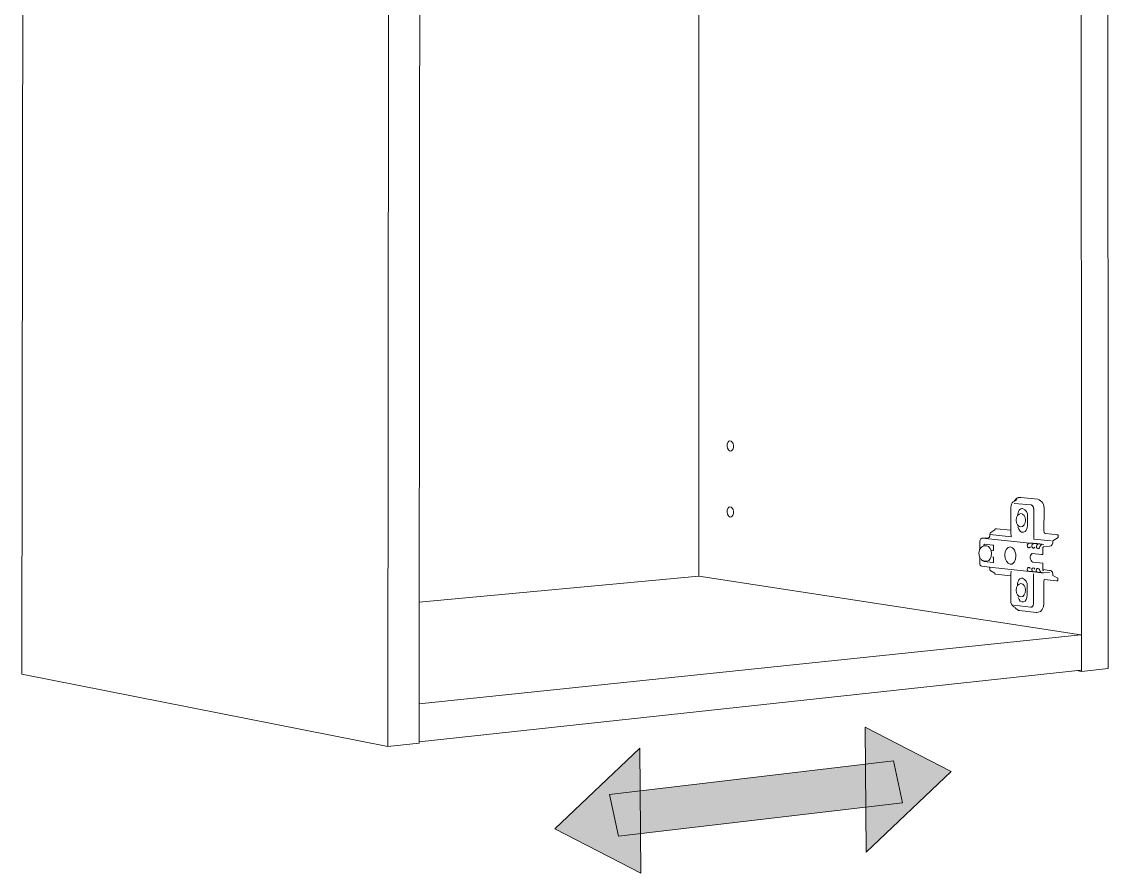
# Model space of a CAD drawing. Header units: metres. Extents: x -8.4 to 7.9, y -3.9 to 2.
# Drawn here: x 4.4092 to 4.6503, y -0.8435 to -0.6544 of the extents above; entities that cross this region are included whole.
import ezdxf

# ---------------------------------------------------------------- set-up
doc = ezdxf.new("R2010")
doc.units = ezdxf.units.M
doc.header["$MEASUREMENT"] = 0
doc.layers.add('PDF12_Geometry_Num_Penna__7', color=7, linetype='Continuous', lineweight=18)
doc.layers.add('PDF12_Solid Fills_Num_Penna__7', color=7, linetype='Continuous', lineweight=18)

msp = doc.modelspace()

# ---------------------------------------------------------------- hatches: boundary and pattern name
at = {"layer": 'PDF12_Solid Fills_Num_Penna__7', "linetype": 'Continuous', "lineweight": 18}
for points in [[(4.596329057953318, -0.8110172728304506), (4.596571806281382, -0.8387769589355164), (4.615419799164735, -0.8208567710115756)], [(4.546364899322001, -0.8156966563986228), (4.546607647650066, -0.8434578317572351), (4.527516906438648, -0.8336168443225637)], [(4.541619392896369, -0.8352337268978999), (4.604628221191392, -0.8277785236445758), (4.602647513974668, -0.8184900492756222), (4.53964464269383, -0.8259437632753999)]]:
    msp.add_hatch(color=7, dxfattribs=at).paths.add_polyline_path(points)

# ---------------------------------------------------------------- linework, layer by layer
at = {"layer": 'PDF12_Geometry_Num_Penna__7', "color": 7, "linetype": 'Continuous', "lineweight": 18, "flags": 128}
for points in [[(4.490480064291581, -0.8153432565320597), (4.409211498264036, -0.7992280439063668), (4.409774436104578, -0.4327465741918267), (4.490818124846616, -0.4195577447848278)], [(4.490817529145197, -0.4195574469341186), (4.490479468590162, -0.8153429586813506)], [(4.497715453721455, -0.4297160921502389), (4.497411645997987, -0.804730984685703)], [(4.644393822611544, -0.7986234069665248), (4.644238940242717, -0.4332886624827199)], [(4.650298563997702, -0.7979877935529174), (4.650124321332771, -0.4338221131030435)], [(4.559555813683965, -0.4842920222387205), (4.559467947724728, -0.7774769001596433)], [(4.633758169484508, -0.762692186652312), (4.633758169484508, -0.762561132340228), (4.63373285217422, -0.7624285887745976), (4.63371200262457, -0.762306469983792), (4.633679239046549, -0.7621977544749042), (4.633639029200796, -0.76208754971247), (4.633585416073125, -0.7619967052461389), (4.633525845931269, -0.7619147963010865), (4.633464786535866, -0.7618433121308589), (4.633391813112092, -0.7617733172141776), (4.633318839688318, -0.7617360858755173), (4.633233952236173, -0.7616988545368572), (4.63315651105176, -0.7616780049872075), (4.629440823453469, -0.7613190948825228)], [(4.63051263923082, -0.7600234442971469), (4.630393498947107, -0.7600368475790644), (4.630271380156301, -0.7600666326499926), (4.630149261365495, -0.7601187565241171), (4.630040545856607, -0.7601723696517878), (4.629939276615452, -0.7602468323291082), (4.629842475134935, -0.7603272520206144), (4.629741205893779, -0.7604300105153166), (4.629663764709366, -0.7605446830383901), (4.629574409496582, -0.7606563770543707), (4.629502925326354, -0.7607918991270939), (4.629493989805075, -0.760799345394826), (4.629973529447018, -0.760446392304327)], [(4.6305120435294, -0.7600241889239202), (4.630799469463858, -0.760012274895549)], [(4.630650246258508, -0.760033720146617), (4.630928736671685, -0.7600173383576065)], [(4.630800065165277, -0.760011828119485), (4.630858146053586, -0.760011828119485), (4.630928140970268, -0.7600177851336707)], [(4.633746553306847, -0.769240434495873), (4.633758467335218, -0.7626921866523122)], [(4.624028578215109, -0.7682447195747439), (4.624031556722201, -0.7684651290996125), (4.624013685679644, -0.7685872478904181), (4.623977943594531, -0.7687063881741307), (4.623915394945581, -0.7688106359223794), (4.62384986778954, -0.7688910556138855), (4.623753066309023, -0.7689461579951027), (4.623656264828506, -0.768965518291206), (4.622351678721851, -0.7690489164898049)], [(4.624028578215109, -0.7682441238733252), (4.624039002989934, -0.7681279620967052), (4.62406580955377, -0.7680296713626422), (4.624116444174347, -0.767937337642765), (4.624180482076842, -0.7678524501906197), (4.624243030725792, -0.7677928800487632)], [(4.628810571352628, -0.7687379603493146), (4.624028578215109, -0.7682435281719068)], [(4.625147007628462, -0.7670778894211323), (4.625148496882009, -0.7672000082119379), (4.624243030725792, -0.7677927311234087)], [(4.625244404810397, -0.7669563663317452), (4.625199727204005, -0.7669757266278485), (4.625166963625984, -0.7670189149806943), (4.62514760332988, -0.7670784851225507)], [(4.625522299522157, -0.7669417716469905), (4.625243809108978, -0.7669566641824546)], [(4.625521852746093, -0.7669425162737638), (4.62869991981413, -0.7672567487720561), (4.628696941307037, -0.7680907307580451)], [(4.628697090232392, -0.7680907307580451), (4.628700068739485, -0.7681934892527473), (4.628716450528495, -0.7682902907332639), (4.628725386049774, -0.7683930492279661), (4.628750703360062, -0.7684972969762147), (4.628771552909712, -0.7686060124851026), (4.628810273501919, -0.768738556050733)], [(4.63634530074533, -0.7680359262275371), (4.639146586666126, -0.768326330669087), (4.63887107476004, -0.7683442017116439)], [(4.639146586666126, -0.7683266285197966), (4.63914509741258, -0.7688746738248751), (4.638029646506319, -0.7696237683587188)], [(4.623208297361746, -0.7707448784284554), (4.622748118015907, -0.7707776420064764)], [(4.622862194837561, -0.7707841947220806), (4.622799646188612, -0.7707767484543485), (4.622749011568034, -0.7707782377078949)], [(4.622865173344654, -0.7703886489801546), (4.622805603202798, -0.7704020522620723), (4.622757947089313, -0.7704526868826501)], [(4.624702018668795, -0.7705864218511175), (4.622865769046072, -0.7703883511294449)], [(4.623318948900245, -0.7707579838596638), (4.623254910997749, -0.7707445805777461), (4.62320874413781, -0.7707445805777461)], [(4.624858985992586, -0.7708366164469144), (4.624845582710669, -0.7707457719805835), (4.624817286893287, -0.7706623737819845), (4.62476665227271, -0.7706028036401282), (4.624702614370213, -0.7705864218511176)], [(4.624858985992586, -0.7715659039085909), (4.624858985992586, -0.7708361696708504)], [(4.628561866010378, -0.7710008811130833), (4.628724194646937, -0.7710396017052898), (4.628899926565412, -0.7711066181148782), (4.629051830427146, -0.7712168228773125), (4.629136717879292, -0.7712793715262618), (4.62920820204952, -0.7713568127106749), (4.629349681136429, -0.771528076868512), (4.629467332166595, -0.7717291260972773), (4.629570090661297, -0.7719420893544138), (4.629654978113442, -0.7721803699218392), (4.629719016015938, -0.7723933331789757), (4.629753268847505, -0.7726152319573907), (4.629777096904248, -0.7728371307358056), (4.629787521679073, -0.7730620080213134), (4.629771139890062, -0.7732853960532747), (4.62974731183332, -0.7734998485639577), (4.629707101987567, -0.773700897792723), (4.629650510352803, -0.773904925528581), (4.629562644393564, -0.7741193780392639), (4.62946137515241, -0.7743040454790187), (4.629345213375789, -0.7744678633691237), (4.629206712795972, -0.7746123209631253), (4.629136717879292, -0.7746718911049817), (4.62905480893424, -0.7747255042326524), (4.628974389242734, -0.7747657140784054), (4.628883544776403, -0.7747999669099728), (4.628722705393391, -0.7748342197415403), (4.628546973474913, -0.7748371982486331)], [(4.633415045467416, -0.7701551340240774), (4.633324201001085, -0.7701491770098917), (4.633200592956734, -0.7701417307421597), (4.633071027898195, -0.7701417307421597), (4.632919124036461, -0.7701342844744277)], [(4.63765584386617, -0.7696352356110262), (4.633746553306847, -0.7692405834212277)], [(4.635446685155427, -0.7703725650418533), (4.635343926660725, -0.770360651013482), (4.635224786377012, -0.7703546939992963), (4.635089264304289, -0.7703457584780179), (4.634938849696102, -0.7703457584780179)], [(4.635433579724219, -0.7704628138067655), (4.635506553147993, -0.7704226039610125), (4.635589951346591, -0.7704092006790948)], [(4.63596598786706, -0.7704547718376151), (4.635590695973366, -0.7704100942312229)], [(4.635773874159574, -0.7726465062818653), (4.635784298934398, -0.7711870378063843)], [(4.635971795955891, -0.770942800224773), (4.635889887010839, -0.7709621605208764), (4.635831806122528, -0.771015773648547), (4.635794574783868, -0.7710976825935996), (4.635784150009044, -0.7711870378063841)], [(4.637279211644284, -0.7708598488022382), (4.635971647030536, -0.7709432470008372)], [(4.622962570526589, -0.7741597368103715), (4.622843430242876, -0.7741612260639179), (4.622719822198524, -0.7741388872607218), (4.622596214154172, -0.7741150592039793), (4.622486009391738, -0.7740644245834014), (4.622372826122211, -0.7740063436950914), (4.622268578373962, -0.7739363487784101), (4.622170287639899, -0.7738484828191721), (4.622064550638104, -0.7737457243244699), (4.621972216918227, -0.773637008815582), (4.621890307973175, -0.7734940404751267), (4.621806909774576, -0.7733451151204858), (4.621784570971379, -0.7732825664715366)], [(4.622263068135841, -0.7752948458634447), (4.622146906359221, -0.7752650607925164), (4.622047126371611, -0.7752054906506601), (4.621954792651734, -0.775125070959154), (4.62188181922796, -0.7750163554502661), (4.621828206100289, -0.7748927474059142), (4.62178650700099, -0.7747512683190053), (4.621785017747443, -0.7746127677391893), (4.621785017747443, -0.7732813750686997)], [(4.62484945476989, -0.7734889770130688), (4.624847965516343, -0.7742112649830772), (4.624842008502157, -0.7743006201958619), (4.624801798656405, -0.7743840183944608), (4.624752653289373, -0.7744272067473066), (4.624700529415248, -0.7744346530150387), (4.622853855017701, -0.7742410500540055)], [(4.624858390291168, -0.7715664996100094), (4.624842008502157, -0.771655854822794), (4.624810734177682, -0.771728828246568), (4.624763078064198, -0.7717824413742387), (4.624700529415248, -0.7717898876419708), (4.624264178126151, -0.771743720782032)], [(4.624848859068471, -0.773489274863778), (4.6248369450401, -0.7733984303974472), (4.624807159969172, -0.7733180107059411), (4.624753546841501, -0.7732569513105383), (4.624702912220923, -0.7732286554931564)], [(4.633397472275568, -0.772450967291222), (4.635479448733449, -0.7726594627877192)], [(4.635480193360221, -0.7726596117130737), (4.635493596642139, -0.7726596117130737), (4.635773576308864, -0.7726462084311561)], [(4.62397630541563, -0.7754795133031995), (4.622263663837259, -0.7752948458634448)], [(4.622727417391611, -0.7741400786635588), (4.622740820673529, -0.7741519926919301), (4.622751245448354, -0.7741713529880334), (4.622772094998004, -0.774202627312508), (4.622812304843756, -0.7742309231298898), (4.622854003943056, -0.7742398586511683)], [(4.622792348846234, -0.7741510991398024), (4.622820644663616, -0.7742032230139267), (4.622853408241637, -0.7742404543525869)], [(4.623422154171011, -0.774128462485897), (4.622961974825171, -0.7741597368103715)], [(4.624010558247197, -0.7756731162642326), (4.62401353675429, -0.7758935257891012), (4.624015026007837, -0.7760096875657211), (4.624049278839403, -0.7761079782997841), (4.624090977938703, -0.7761973335125687), (4.624149058827014, -0.7762688176827963), (4.624222032250787, -0.7763194523033742), (4.625121541392819, -0.776813884480782)], [(4.635013312373422, -0.776032919921045), (4.635046075951443, -0.7761148288660975), (4.635078839529465, -0.7761952485576036), (4.635111603107486, -0.7762846037703881), (4.635151812953239, -0.7763665127154407), (4.635192022798992, -0.7764379968856683), (4.635232232644745, -0.7765079918023494), (4.635287335025962, -0.7765675619442058), (4.63533796964654, -0.7766167073112373), (4.63539158277421, -0.7766584064105369), (4.635439238887695, -0.776695637749197), (4.635488384254726, -0.7767149980453004), (4.635530083354026, -0.7767254228201252)], [(4.635763747235457, -0.7760358984281377), (4.635777150517375, -0.7745928117416674)], [(4.635763747235457, -0.7760409618901957), (4.63725597928896, -0.7762032905267542)], [(4.635899269308181, -0.7762710515631159), (4.635949903928759, -0.7762859440985799), (4.635878419758532, -0.7762650945489302), (4.635818849616674, -0.7762129706748059), (4.635777150517375, -0.7761444650116711), (4.635765236489005, -0.7760521312917937)], [(4.638004924897448, -0.7771243938452083), (4.638001946390356, -0.7769516404338248), (4.637955779530418, -0.7767818655295341), (4.637903655656293, -0.7766299616678004), (4.637818768204148, -0.7765003966092627), (4.637726434484271, -0.7763797670720036), (4.637613251214744, -0.7762889226056727), (4.637489643170391, -0.7762293524638164), (4.637358588858307, -0.7761995673928881)], [(4.497428921339125, -0.7832385242799907), (4.559468245575436, -0.7774766023089339)], [(4.559468543426147, -0.7774771980103525), (4.644239833794845, -0.7905379516123604)], [(4.625208067023865, -0.777044420929766), (4.625166367924566, -0.7770265498872091), (4.625136582853638, -0.7769818722808168), (4.625121690318173, -0.7769237913925069), (4.625120201064627, -0.7768135866300725)], [(4.625208215949219, -0.7770451655565391), (4.628678176712353, -0.7774174789431414), (4.628672219698167, -0.7769989986966005)], [(4.628785849743759, -0.7764125306500247), (4.628754575419284, -0.7765346494408303), (4.628730747362541, -0.7766359186819861), (4.628709897812891, -0.7767252738947706), (4.628689048263241, -0.776817607614648), (4.62868160199551, -0.776908452080979), (4.62867266647423, -0.7769992965473099)], [(4.632900210516422, -0.7764423157209527), (4.632879360966772, -0.7764289124390351), (4.632861489924216, -0.7764289124390351), (4.632833194106834, -0.7764318909461279), (4.632807876796545, -0.7764318909461279), (4.632790005753988, -0.7764318909461279)], [(4.633359794160843, -0.7764576550324807), (4.63332851983637, -0.7764576550324807), (4.633267460440967, -0.7764487195112022), (4.633204911792018, -0.7764487195112022), (4.63313342762179, -0.7764502087647486), (4.633042583155459, -0.7764412732434701), (4.632944292421397, -0.7764412732434701), (4.632899614815003, -0.7764427624970166)], [(4.633707385938576, -0.7835061431422806), (4.633720789220495, -0.7769489597774413)], [(4.634374869378076, -0.776570391525944), (4.634343595053601, -0.7765614560046654), (4.634282535658199, -0.7765629452582119), (4.63421998700925, -0.7765540097369334), (4.634142545824837, -0.7765540097369334), (4.634048722851413, -0.7765480527227479), (4.633959367638629, -0.7765480527227479), (4.633908733018051, -0.7765495419762942)], [(4.635391433848856, -0.7766750860502565), (4.635346756242463, -0.7766765753038027), (4.635299100128979, -0.7766721075431636), (4.635229105212297, -0.7766721075431636), (4.63515762104207, -0.7766616827683388), (4.635065287322192, -0.7766616827683388), (4.63496252882749, -0.7766527472470602), (4.634923808235283, -0.7766527472470602)], [(4.635298355502204, -0.7766176008633651), (4.635338565347959, -0.7766592999626645), (4.635390689222082, -0.776675681751675)], [(4.635878717609241, -0.776761611681303), (4.635530232279381, -0.7767258695961891)], [(4.637263127705983, -0.7766889361082381), (4.63594513831741, -0.7767708450532906)], [(4.635987730968838, -0.7834915484575258), (4.635998155743663, -0.7786559421923354)], [(4.636173887662139, -0.7782377597965036), (4.636102403491911, -0.7783092439667312), (4.636042833350055, -0.7784015776866084), (4.636016026786219, -0.778523696477414), (4.635998155743663, -0.7786562400430445)], [(4.638832503093188, -0.7785301002676638), (4.636174185512848, -0.7782382065725675)], [(4.638004924897448, -0.7771242449198534), (4.638006414150995, -0.7773476329518147), (4.639121865057255, -0.7779597161593889)], [(4.639121716131901, -0.7779595672340343), (4.639129162399633, -0.7785046340320201), (4.638846204225815, -0.7785299513423091)], [(4.633092175298555, -0.7843859941374991), (4.629374998446718, -0.7839541106090404)], [(4.634284918463874, -0.7855261666526296), (4.63432810681672, -0.7855321236668152), (4.634357891887648, -0.7855306344132689), (4.634395123226309, -0.7855291451597225), (4.634427886804329, -0.7855291451597225), (4.634459161128803, -0.7855291451597225), (4.634743608556168, -0.7855172311313512)], [(4.644239684869491, -0.7905372069855873), (4.497411199221924, -0.8058392871749409)], [(4.644393822611544, -0.7986234069665248), (4.650298712923056, -0.7979874957022081)], [(4.644239684869491, -0.798355788104235), (4.497402263700645, -0.8142759085153484)], [(4.643326325669478, -0.7984509514058507), (4.644394120462254, -0.798623704817234)], [(4.497411497072633, -0.8047308357603484), (4.497402561551355, -0.8145852264769375)], [(4.497402859402064, -0.8145855243276469), (4.490480808918354, -0.8153435543827691)]]:
    msp.add_lwpolyline(points, dxfattribs=at)
for points in [[(4.628699621963421, -0.7672564509213471), (4.628713025245339, -0.7621810748351847, -0.2342225052079565), (4.629233668285163, -0.7609978628925624), (4.629494287655785, -0.76079979217089)], [(4.63634559859604, -0.768035926227537), (4.636262200397441, -0.7680165659314337), (4.636181780705934, -0.7679569957895773), (4.636119232056986, -0.767879554605164), (4.636076043704139, -0.7677648820820906), (4.636043280126119, -0.7676457417983777), (4.636031366097748, -0.7675221337540259), (4.63603925914154, -0.7626892081452186, 0.3598960025940767), (4.634645317822105, -0.760365972612821), (4.630928140970268, -0.7600174872829613)], [(4.63236199428475, -0.7661812098608394), (4.632370929806028, -0.7642436909969611, 0.3523990501984453), (4.631291667760946, -0.7624419920565153)], [(4.621784570971379, -0.7732821196954727), (4.621744361125627, -0.7731838289614096), (4.621689258744409, -0.7730110755500261), (4.621646070391563, -0.7728264081102715), (4.621625220841914, -0.772646208431156), (4.621611817559996, -0.7724540947236691), (4.621608839052903, -0.7722709165374608), (4.621625220841914, -0.7721026308867166), (4.621652027405749, -0.771917963446962), (4.621699683519235, -0.7717571240639497), (4.62175925366109, -0.7715918169202983), (4.621788889806664, -0.7715091633484725), (4.621793357567303, -0.769799053501131), (4.621808250102768, -0.769635235611026), (4.62184845994852, -0.7694803532421994), (4.621919944118748, -0.7693373849017442), (4.622010788585079, -0.7692256908857635), (4.622106100812049, -0.7691318679123397), (4.622225241095762, -0.7690693192633905), (4.622351827647207, -0.7690484697137407), (4.632919570812525, -0.7701341355490731, 0.559113887162899), (4.632352909838117, -0.7708938037830965), (4.632402055205149, -0.7709757127281489), (4.632466093107644, -0.7710412398841909), (4.632519706235315, -0.7710933637583153), (4.632567362348801, -0.77112463808279), (4.632617996969378, -0.7711439983788932), (4.632670120843502, -0.7711633586749965), (4.632719266210533, -0.7711603801679037), (4.632780325605936, -0.7711514446466252), (4.632830960226515, -0.7711201703221506), (4.632892019621917, -0.7710874067441297), (4.632941164988948, -0.7710263473487269), (4.632991799609526, -0.7709667772068705)], [(4.621788889806664, -0.7715091633484725, -0.2698462734166105), (4.622702100081322, -0.7707850882742082), (4.622706567841961, -0.7706227596376496), (4.622705078588415, -0.770584039045443), (4.622705078588415, -0.770551275467422), (4.622716992616787, -0.7705229796500402), (4.622725928138064, -0.7704946838326584), (4.622743799180622, -0.7704723450294623), (4.622757202462539, -0.770452984733359)], [(4.634006874826759, -0.7710707271044097), (4.633956240206182, -0.7711347650069053), (4.633898159317871, -0.771195824402308), (4.63384901395084, -0.7712256094732362), (4.633789443808983, -0.7712553945441644), (4.633735830681313, -0.7712687978260822), (4.633685196060735, -0.7712702870796285), (4.633634561440156, -0.7712509267835252), (4.633580948312486, -0.7712315664874219), (4.633534781452548, -0.7711898673881225), (4.633470743550052, -0.7711496575423694), (4.633417130422381, -0.7710811518792345), (4.633368282906043, -0.7710013278891534, -0.5579475645590437), (4.633935688507241, -0.7702403193269323), (4.633558907359999, -0.7702075557489112), (4.633558907359999, -0.7701852169457152), (4.633538057810349, -0.7701747921708902), (4.633487423189772, -0.7701688351567046), (4.633414449765998, -0.770155431874787)], [(4.633935688507241, -0.7702397236255135), (4.634074189087056, -0.7702367451184207), (4.634215668173965, -0.7702471698932455), (4.634328851443493, -0.7702516376538848), (4.634429673908584, -0.7702634027569013), (4.634502647332359, -0.770276806038819), (4.634554771206483, -0.7702812737994582), (4.634572642249039, -0.7702946770813759), (4.634938998621456, -0.7703453117019539, 0.5632633525577669), (4.634383655974, -0.7711078095177155, 0.7032449402927511), (4.635023439297537, -0.7711673796595717, -0.2061700284584712), (4.635590695973366, -0.7704096474551588), (4.635590695973366, -0.7703977334267876), (4.635568357170169, -0.7703902871590556), (4.635516233296045, -0.7703768838771379), (4.635446238379362, -0.7703724161164986)], [(4.633247951219508, -0.7724320537711822), (4.633267311515612, -0.7724320537711822), (4.633279225543983, -0.7724320537711822), (4.633298585840087, -0.7724320537711822), (4.63339687657415, -0.7724514140672856, 0.5522096948130273), (4.633589139206991, -0.7743622752926832), (4.635776852666666, -0.7745931095923766)], [(4.624011153948616, -0.775673711965651), (4.623996261413152, -0.7755754212315881), (4.623976156490276, -0.7754798111539083), (4.632789558977924, -0.7764314441700637, -0.5440738159693076), (4.632343080764711, -0.7757405794498848), (4.632393715385289, -0.7756780308009357), (4.632451796273599, -0.7756154821519865), (4.632503920147723, -0.7755856970810583), (4.632564979543126, -0.7755559120101302), (4.632614124910157, -0.7755454872353053), (4.632664759530735, -0.7755544227565837), (4.632718372658406, -0.7755618690243157), (4.632767518025437, -0.7755812293204191), (4.632821131153108, -0.7756214391661721), (4.632868787266593, -0.7756616490119251), (4.632934314422635, -0.7757331331821528), (4.63298197053612, -0.7758090851130197)], [(4.63335100756492, -0.7758562944504407, 0.5387938062154116), (4.633804783120511, -0.776537627947923), (4.633499486143497, -0.776504864369902)], [(4.634366082782154, -0.7759645631832648, 0.5452778265803969), (4.634819858337743, -0.77664664130752), (4.634514561360731, -0.7766183454901382)], [(4.628678623488416, -0.77741807464456), (4.628662241699417, -0.7829129734547464, 0.2612373894803114), (4.629339852063022, -0.7842994685064527), (4.629635171041275, -0.7844580740091451), (4.629648574323192, -0.7844774343052485), (4.629739418789524, -0.784599553096054), (4.629854091312597, -0.7847276289010452), (4.629986634878228, -0.7848497476918508), (4.630129603218682, -0.7849510169330066), (4.630274060812685, -0.7850135655819558), (4.63041702915314, -0.785076114230905), (4.630567443761327, -0.7851039632722228), (4.634284620613164, -0.7855254220258566)], [(4.632319848409386, -0.7816503842980999), (4.632331762437758, -0.7797128654342216, 0.346610324699227), (4.631250862213774, -0.7779040180767532)]]:
    msp.add_lwpolyline(points, format="xyb", dxfattribs=at)
for points in [[(4.628672368623522, -0.7681220050825197), (4.628690239666079, -0.7681026447864164), (4.628697685933811, -0.7680907307580451)], [(4.622852067913445, -0.774161226063918), (4.622852067913445, -0.7741805863600213), (4.622831218363796, -0.7741820756135678), (4.622820793588971, -0.7741716508387428)], [(4.633907988391277, -0.7765499887523579), (4.633888628095175, -0.7765499887523579), (4.633869267799071, -0.7765499887523579), (4.63384841824942, -0.7765499887523579), (4.633823100939132, -0.7765380747239867)], [(4.634923212533865, -0.7766531940231243), (4.634903852237761, -0.7766531940231243), (4.634884491941659, -0.7766546832766708), (4.634863642392008, -0.7766546832766708), (4.634839814335266, -0.7766546832766708)], [(4.596329057953318, -0.8110172728304506), (4.596571806281382, -0.8387769589355164), (4.615419799164735, -0.8208567710115756)], [(4.546364899322001, -0.8156966563986228), (4.546607647650066, -0.8434578317572351), (4.527516906438648, -0.8336168443225637)], [(4.541619392896369, -0.8352337268978999), (4.604628221191392, -0.8277785236445758), (4.602647513974668, -0.8184900492756222), (4.53964464269383, -0.8259437632753999)]]:
    msp.add_lwpolyline(points, close=True, dxfattribs=at)
at = {"layer": 'PDF12_Geometry_Num_Penna__7', "color": 7, "linetype": 'Continuous', "lineweight": 18}
for centre, major_axis, ratio in [((4.566439286354403, -0.7485605843454926), (-9.614061740325996e-05, 0.001147886912348409), 0.6011925371050846), ((4.566435794684844, -0.7632106043141249), (-0.0001006523554855283, 0.001145094202113313), 0.6067598873728182)]:
    msp.add_ellipse(centre, major_axis=major_axis, ratio=ratio, dxfattribs=at)
for centre, major_axis, ratio, start_param, end_param in [((4.631176045394129, -0.7639580205331905), (6.77995285466104e-05, 0.001520469425733053), 0.6399435727934164, 6.234516968719182, 7.930437426583428), ((4.631287558208852, -0.7661328338954162), (-0.0001033553806053876, 0.001629450787769466), 0.6564962491436498, 1.769332291074806, 4.641106331291103), ((4.62334055422009, -0.7724430506330371), (-9.435743119634673e-05, 0.001685181051923854), 0.6180746094212926, 3.129367331888183, 6.21307713325947), ((4.628562196812132, -0.7729194453592254), (-0.0001394959864669858, 0.001921285453810661), 0.6376962202940194, 6.169844202934424, 9.29930587318674), ((4.636889496432175, -0.7694055528721857), (-0.0005806043005673187, 0.00140294093976274), 0.7039732756243776, 2.957184347927784, 4.279024532516404), ((4.633675878266772, -0.7775743287082532), (-2.806738440197191e-05, 0.001918871398990104), 0.3553558575787785, 5.748798230280141, 6.738487308145709), ((4.634685009818241, -0.7767035071627599), (-2.846724007257904e-05, 0.0009392309112693465), 0.5234058979963976, 5.492714755364277, 6.931017050445817), ((4.631130998821272, -0.7794379049914408), (4.330779668854333e-05, 0.001540877901573057), 0.6305888588169525, 6.20475953051864, 7.894158875963676), ((4.63124582406885, -0.7815577357583704), (-0.0001090911365543144, 0.001662761221868145), 0.6424448101204157, 1.920854066854834, 4.614577765021926), ((4.633222429836421, -0.7836467628286171), (0.0001364433343671645, 0.0007387195067298126), 0.6304228318367384, 3.154649663070879, 5.019082683356785), ((4.634263971524804, -0.7829685800105708), (-0.0005919249822028883, 0.002528447341568285), 0.6403095233623585, 3.073405489705405, 4.357590566151904)]:
    msp.add_ellipse(centre, major_axis=major_axis, ratio=ratio, start_param=start_param, end_param=end_param, dxfattribs=at)
for points in [[(4.62986153758033, -0.7650642697010326), (4.62986153758033, -0.7642481587576004), (4.630324695433263, -0.7635854409294484), (4.630896568795085, -0.7635854409294484)], [(4.630896568795084, -0.7635854409294484), (4.631465463649812, -0.7635854409294484), (4.631928621502746, -0.7642481587576004), (4.631928621502746, -0.7650642697010326)], [(4.630896568795084, -0.7665401199655241), (4.630324695433262, -0.7665401199655241), (4.62986153758033, -0.7658774021373721), (4.62986153758033, -0.7650642697010326)], [(4.631928621502745, -0.7650642697010326), (4.631928621502745, -0.7658774021373721), (4.631465463649811, -0.766540119965524), (4.630896568795082, -0.766540119965524)], [(4.629874643011537, -0.7806090982184508), (4.629874643011537, -0.7797944765285649), (4.630337800864472, -0.7791332479539594), (4.630909674226293, -0.7791332479539594)], [(4.630909674226292, -0.7820864377364886), (4.630337800864472, -0.7820864377364886), (4.629874643011537, -0.7814237199083366), (4.629874643011537, -0.7806090982184506)], [(4.630909674226292, -0.7791332479539594), (4.631480058334566, -0.7791332479539594), (4.631943216187498, -0.7797944765285649), (4.631943216187498, -0.7806090982184508)], [(4.6319432161875, -0.7806090982184508), (4.6319432161875, -0.7814237199083366), (4.631480058334566, -0.7820864377364886), (4.630909674226292, -0.7820864377364886)]]:
    msp.add_open_spline(points, degree=3, dxfattribs=at)

doc.saveas('drawing.dxf')
